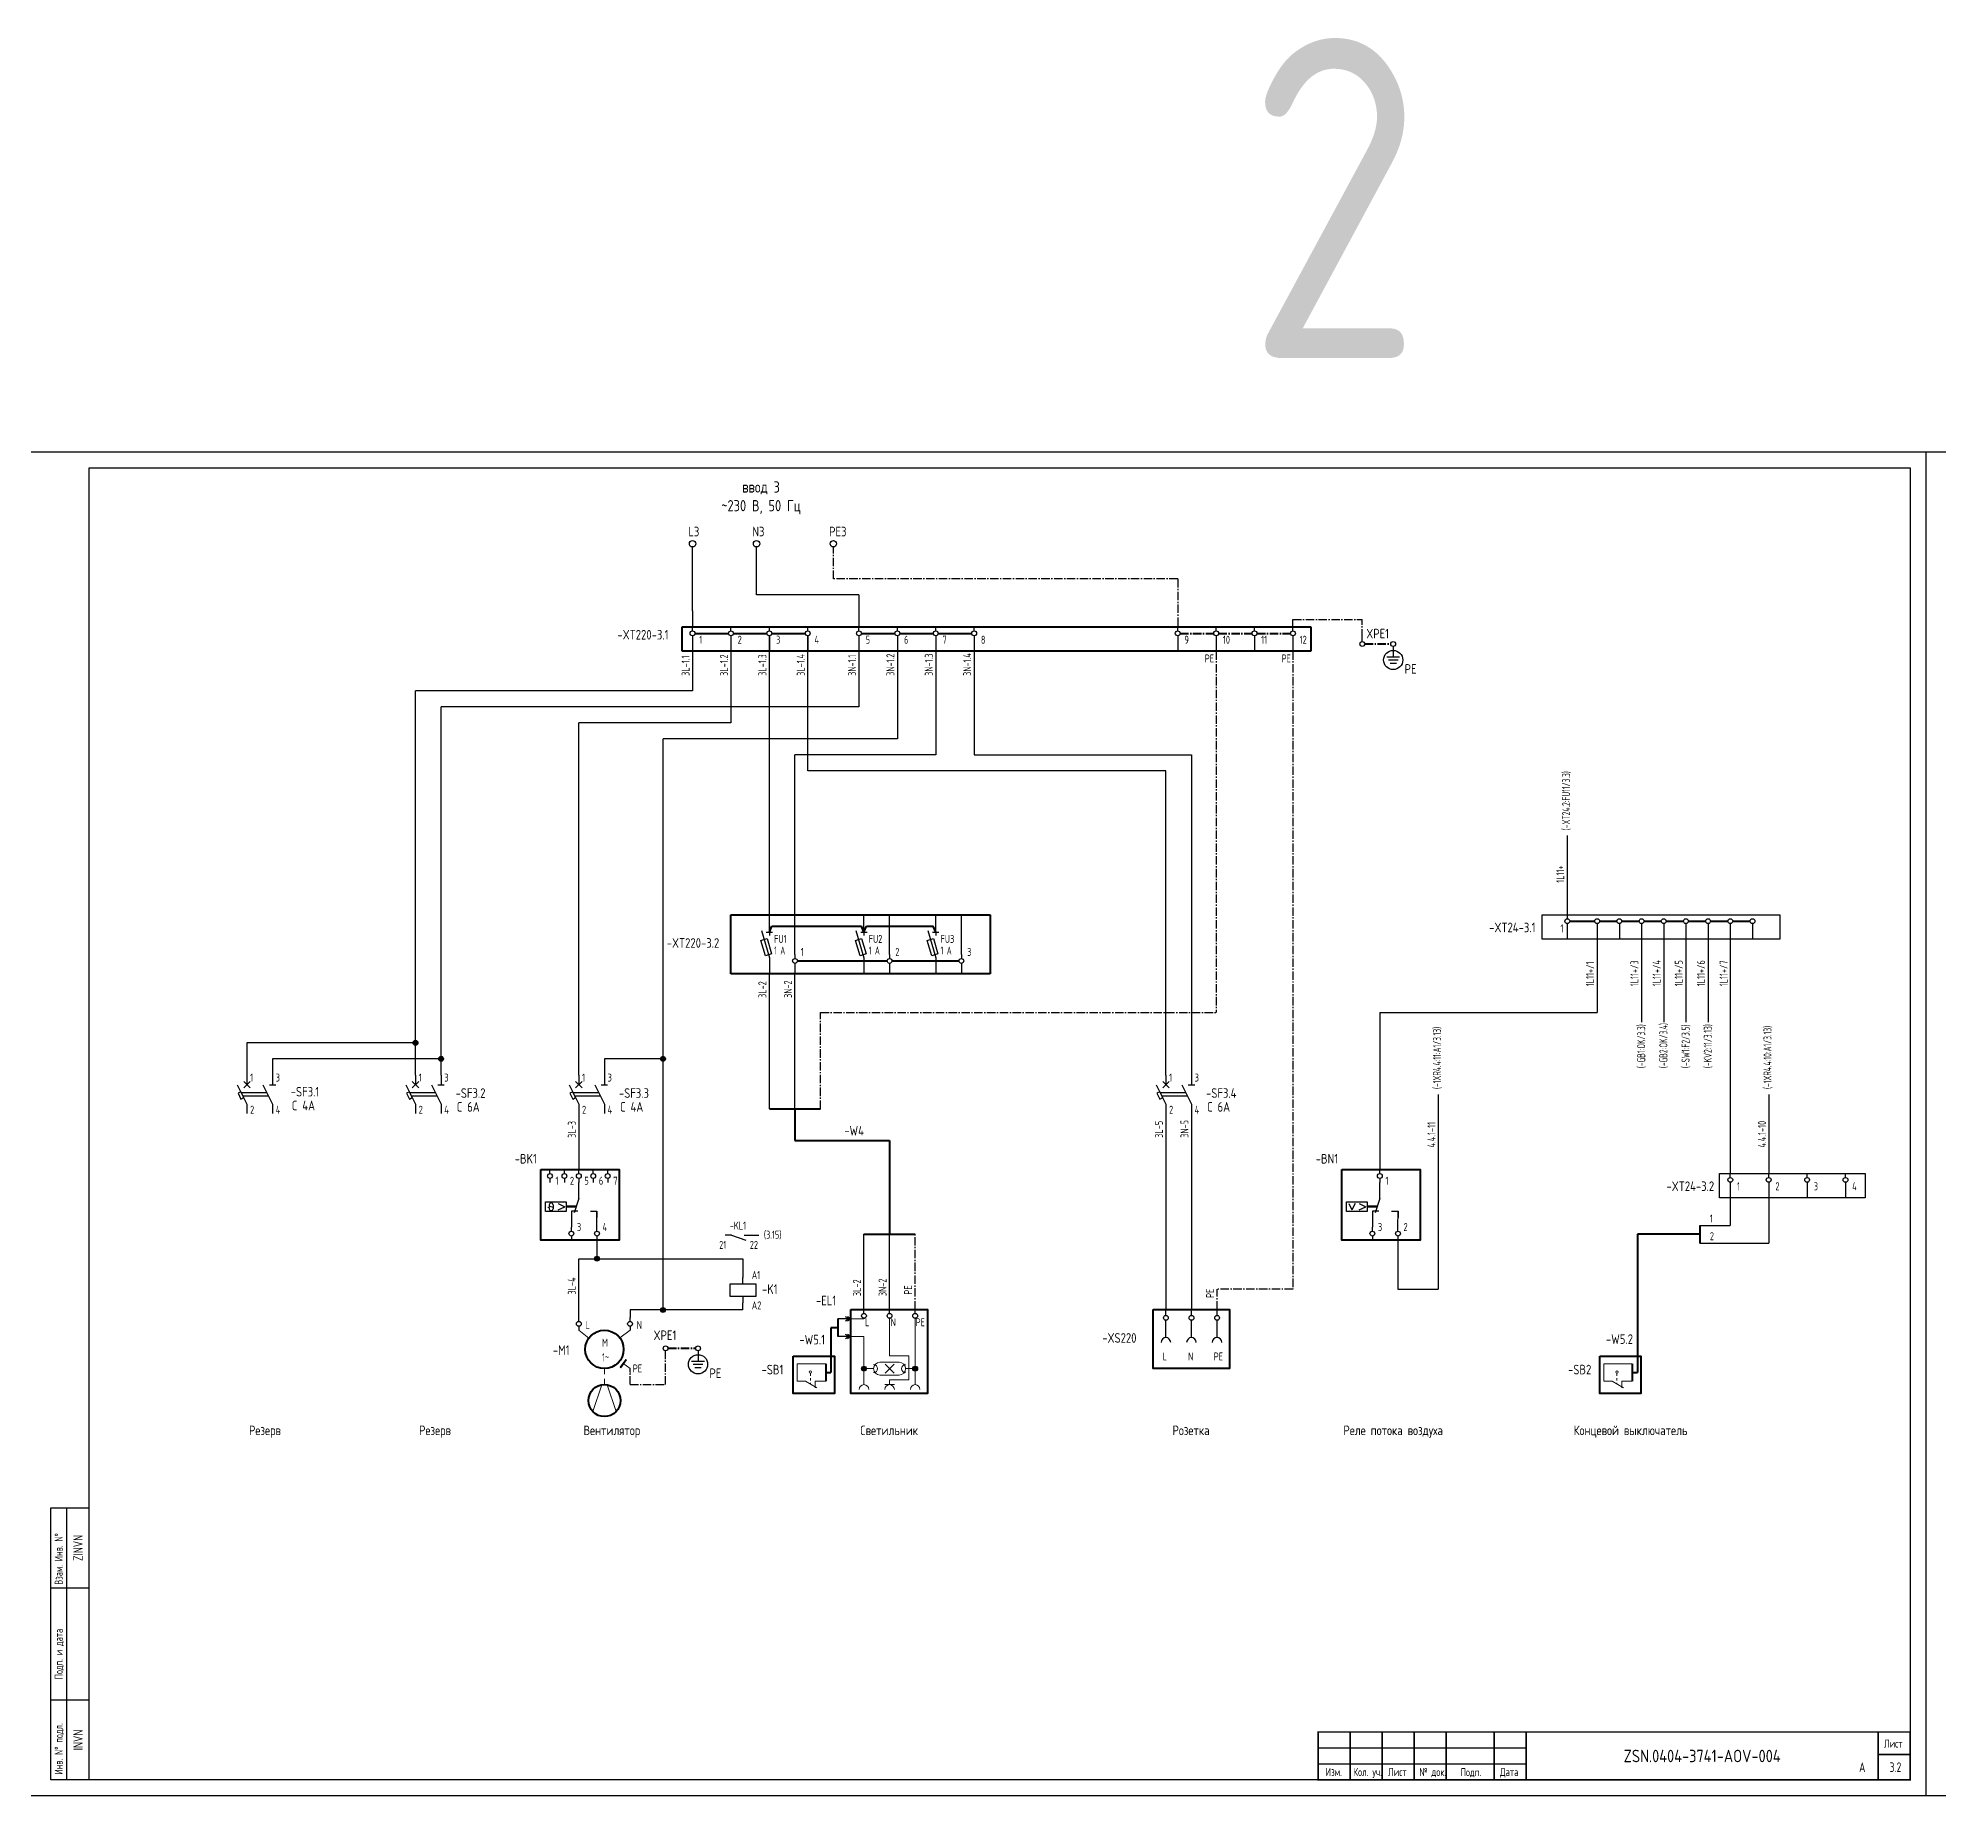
# Model space of a CAD drawing. Header units: millimetres. Extents: x 98 to 20644, y -7467 to -6136.
# Drawn here: x 696 to 1290, y -7467 to -6918 of the extents above; entities that cross this region are included whole.
import ezdxf
from ezdxf.enums import TextEntityAlignment as Align

# ---------------------------------------------------------------- set-up
doc = ezdxf.new("R2010")
doc.units = ezdxf.units.MM
doc.set_wipeout_variables(frame=1)
doc.linetypes.add('EPL_DASHLONGDOT', pattern=[1, 0.66, -0.12, 0.1, -0.12])
doc.layers.add('EPLAN108', color=5, linetype='Continuous', lineweight=30)
for name, color, linetype in [('Временный', 6, 'Continuous'), ('КИА_МАРКИРОВКА', 2, 'Continuous'), ('КИА_НАКЛЕЙКИ', 1, 'Continuous'), ('КИА_РАМКИ-ШТАМПЫ', 7, 'Continuous'), ('ФОРМАТ', 7, 'Continuous')]:
    doc.layers.add(name, color=color, linetype=linetype)
doc.styles.add('GOST 2.304 type A', font='')
doc.styles.add('GOST-A 3-1', font='', dxfattribs={"height": 3})
doc.styles.add('GOSTA-2.5-1', font='', dxfattribs={"width": 0.9, "height": 2.5})
doc.styles.add('ROMAND0-100', font='romand.shx')
doc.styles.add('ROMANS0-60', font='romans.shx', dxfattribs={"width": 0.6})
doc.styles.add('ROMANS0-70', font='romans.shx', dxfattribs={"width": 0.7})
doc.styles.get('GOST 2.304 type A').set_extended_font_data('GOST 2.304 type A')
doc.styles.get('GOST-A 3-1').set_extended_font_data('GOST type A')
doc.styles.get('GOSTA-2.5-1').set_extended_font_data('GOST Type AU')

# ---------------------------------------------------------------- blocks, each defined once
blk = doc.blocks.new('frm6')
at = {"layer": 'ФОРМАТ'}
blk.add_line((-185, 15), (-120, 15), dxfattribs=at)
at = {"layer": 'ФОРМАТ', "const_width": 0.5}
blk.add_lwpolyline([(-185, 15), (-185, 0), (0, 0), (0, 15)], close=True, dxfattribs=at)
for points in [[(-175, 15), (-175, 0)], [(-165, 15), (-165, 0)], [(-155, 15), (-155, 0)], [(-145, 15), (-145, 0)], [(-130, 15), (-130, 0)], [(-120, 15), (-120, 0)], [(-10, 15), (-10, 0)], [(-185, 10), (-120, 10)], [(-10, 8), (0, 8)], [(-185, 5), (-120, 5)]]:
    blk.add_lwpolyline(points, dxfattribs=at)
at = {"layer": 'ФОРМАТ', "style": 'GOSTA-2.5-1', "width": 0.95}
for s, p in [('Лист', (-8.17, 9.36)), ('Изм.', (-182.63, 0.5)), ('Кол. уч.', (-173.96, 0.5)), ('Лист', (-163.13, 0.5)), ('№ док.', (-153.38, 0.5)), ('Подп.', (-140.5, 0.44)), ('Дата', (-128.17, 0.5))]:
    blk.add_text(s, height=2.5, dxfattribs=at).set_placement(p, align=Align.BOTTOM_LEFT)
at = {"layer": 'ФОРМАТ', "flags": 8}
for tag, style, width, p in [('R2', 'ROMANS0-70', 0.7, (-184.4, 10)), ('QTY2', 'ROMANS0-70', 0.65, (-174.28, 10.29)), ('SH2', 'ROMANS0-70', 0.7, (-164.3, 10)), ('ND2', 'ROMANS0-60', 0.6, (-154.34, 10)), ('SIGN2', 'ROMANS0-70', 0.7, (-144.3, 10)), ('DATE2', 'ROMANS0-70', 0.43, (-129.4, 10)), ('R1', 'ROMANS0-70', 0.7, (-184.4, 5)), ('QTY1', 'ROMANS0-70', 0.65, (-174.28, 5.29)), ('SH1', 'ROMANS0-70', 0.7, (-164.3, 5)), ('ND1', 'ROMANS0-60', 0.6, (-154.34, 5)), ('SIGN1', 'ROMANS0-70', 0.7, (-144.3, 5)), ('DATE1', 'ROMANS0-70', 0.43, (-129.4, 5))]:
    blk.add_attdef(tag, text='', height=3, dxfattribs=dict(at, style=style, width=width)).set_placement(p, align=Align.BOTTOM_LEFT)
at = {"layer": 'ФОРМАТ', "style": 'ROMANS0-70', "width": 0.7, "flags": 8}
blk.add_attdef('SH', text='', height=3, dxfattribs=at).set_placement((-5.16, 3.75), align=Align.MIDDLE_CENTER)
blk = doc.blocks.new('A$C089F6265')
at = {"lineweight": 20}
blk.add_hatch(color=256, dxfattribs=at).paths.add_polyline_path([(13.09, 15.29), (14.88, 17.7), (14.68, 17.85), (12.89, 15.44)])
at = {"color": 0}
for p, q in [((0, 29.75), (0, 31)), ((16, 29.75), (16, 31)), ((0, 28.25), (0, 27)), ((16, 28.25), (16, 27))]:
    blk.add_line(p, q, dxfattribs=at)
at = {"lineweight": 20}
for p, q in [((3.15, 24.53), (0, 27)), ((12.8, 24.6), (16, 27)), ((8, 15), (8, 13.24)), ((16, 15), (13.78, 16.65)), ((16, 13), (16, 15)), ((4.36, 1.57), (7.14, 9.93)), ((8, 11.76), (8, 10)), ((11.64, 1.57), (8.86, 9.93))]:
    blk.add_line(p, q, dxfattribs=at)
blk.add_lwpolyline([(12.89, 15.44), (13.09, 15.29), (14.88, 17.7), (14.68, 17.85), (12.89, 15.44)], dxfattribs=at)
at = {"color": 0}
for centre in [(0, 29), (16, 29)]:
    blk.add_circle(centre, 0.75, dxfattribs=at)
at = {"lineweight": 40}
for centre, radius in [((8, 21), 6), ((8, 5), 5)]:
    blk.add_circle(centre, radius, dxfattribs=at)
at = {"style": 'GOSTA-2.5-1', "width": 0.9}
for s, p in [('L', (2.1, 27.38)), ('N', (18.1, 27.38)), ('M', (7.24, 21.82)), ('1~', (7.24, 17.3)), ('PE', (16.88, 13.8))]:
    blk.add_text(s, height=2.5, dxfattribs=at).set_placement(p)
blk = doc.blocks.new('A$C5C167954')
at = {"color": 0}
for p, q in [((0.75, 2.75), (0.75, 4)), ((0.75, 1.25), (0.75, 0))]:
    blk.add_line(p, q, dxfattribs=at)
blk.add_wipeout([(0.75, 2.75), (0.81, 2.75), (0.86, 2.74), (0.92, 2.73), (0.97, 2.72), (1.01, 2.7), (1.04, 2.69), (1.09, 2.67), (1.13, 2.65), (1.21, 2.6), (1.26, 2.55), (1.31, 2.5), (1.38, 2.41), (1.41, 2.35), (1.43, 2.31), (1.46, 2.23), (1.48, 2.18), (1.5, 2.08), (1.5, 2), (1.5, 1.94), (1.49, 1.87), (1.47, 1.8), (1.45, 1.73), (1.43, 1.69), (1.41, 1.64), (1.38, 1.59), (1.34, 1.54), (1.32, 1.51), (1.29, 1.48), (1.25, 1.44), (1.2, 1.4), (1.16, 1.37), (1.11, 1.34), (1.05, 1.31), (0.98, 1.28), (0.91, 1.27), (0.83, 1.25), (0.8, 1.25), (0.75, 1.25), (0.69, 1.25), (0.57, 1.27), (0.5, 1.29), (0.43, 1.32), (0.36, 1.36), (0.28, 1.42), (0.24, 1.45), (0.18, 1.51), (0.13, 1.57), (0.09, 1.64), (0.07, 1.69), (0.04, 1.75), (0.03, 1.79), (0.02, 1.84), (0.01, 1.9), (0, 1.96), (0, 2.02), (0, 2.08), (0.01, 2.13), (0.03, 2.2), (0.04, 2.25), (0.06, 2.3), (0.1, 2.37), (0.13, 2.42), (0.18, 2.49), (0.23, 2.55), (0.29, 2.6), (0.34, 2.63), (0.39, 2.66), (0.44, 2.68), (0.49, 2.7), (0.54, 2.72), (0.62, 2.74), (0.71, 2.75)], dxfattribs=at)
blk.add_circle((0.75, 2), 0.75, dxfattribs=at)
blk = doc.blocks.new('A$C60DA4E48')
for p, q in [((4, 13), (4, 18)), ((4, 13), (2.5, 8.5)), ((3.67, 9), (1.67, 9)), ((7.67, 9), (9.67, 9)), ((9.67, 4), (9.67, 9)), ((9.67, 9), (9.67, 7))]:
    blk.add_line(p, q)
at = {"color": 0}
for p, q in [((-5.26, 10.17), (-5.64, 10.17)), ((-5.23, 11.02), (-5.23, 10.67)), ((-5.23, 10.13), (-5.23, 9.75)), ((-5.19, 10.62), (-3.92, 10.27)), ((-4.07, 11.02), (-4.07, 9.75)), ((-2.41, 11.37), (-0.4, 10.41)), ((-2.41, 9.44), (-0.4, 10.41)), ((3.2, 10.59), (0.03, 10.59)), ((3.08, 10.23), (0.03, 10.23))]:
    blk.add_line(p, q, dxfattribs=at)
at = {"lineweight": 40}
blk.add_lwpolyline([(-7.91, 22), (16.63, 22), (16.63, 0), (-7.91, 0)], close=True, dxfattribs=at)
at = {"color": 0}
blk.add_lwpolyline([(-6.46, 11.9), (0.03, 11.9), (0.03, 8.91), (-6.46, 8.91)], close=True, dxfattribs=at)
for centre, radius, start, end in [((-5.26, 10.13), 0.0374, 0, 90), ((-4.65, 11.02), 0.579, 0, 180), ((-5.17, 10.67), 0.0532, 179.691, 253.58639), ((-4.65, 9.75), 0.579, 180, 0)]:
    blk.add_arc(centre, radius, start, end, dxfattribs=at)
for p in [(-5.78, 18), (-1.26, 18), (3.25, 18), (0.92, 0), (8.92, 0)]:
    blk.add_blockref('A$C5C167954', p)
blk.add_line((1.67, 9), (1.67, 4))
at = {"style": 'GOSTA-2.5-1', "width": 0.9}
for s, p in [('1', (-3.29, 17.27)), ('2', (1.23, 17.27)), ('5', (5.74, 17.27)), ('3', (3.41, 2.81)), ('4', (11.41, 2.81))]:
    blk.add_text(s, height=2.5, dxfattribs=at).set_placement(p)
blk.add_blockref('A$C5C167954', (7.76, 18))
blk.add_text('6', height=2.5, dxfattribs=at).set_placement((10.26, 17.27))
blk.add_blockref('A$C5C167954', (12.28, 18))
blk.add_text('7', height=2.5, dxfattribs=at).set_placement((14.77, 17.27))
blk = doc.blocks.new('A$C2EC3666A')
h = blk.add_hatch(color=7)
h.dxf.hatch_style = 1
edge = h.paths.add_edge_path()
edge.add_arc((0, 0), 0.75, 0, 360)
at = {"color": 0}
blk.add_circle((0, 0), 0.75, dxfattribs=at)
blk = doc.blocks.new('A$C77904139')
at = {"color": 0}
for p, q in [((10.34, 23.33), (9.22, 23.97)), ((10.96, 23.33), (9.83, 23.97)), ((15.01, 25.06), (15.01, 26.31)), ((23.01, 25.06), (23.01, 26.31)), ((31.01, 25.06), (31.01, 26.31)), ((10.34, 23.33), (6.87, 23.33)), ((10.34, 23.33), (9.22, 22.68)), ((10.34, 17.81), (9.22, 18.45)), ((10.96, 23.33), (9.83, 22.68)), ((10.96, 17.81), (9.83, 18.45)), ((15.01, 23.56), (15.01, 23.33)), ((23.01, 23.56), (23.01, 23.33)), ((31.01, 23.56), (31.01, 23.33)), ((10.34, 17.81), (6.87, 17.81)), ((10.34, 17.81), (9.22, 17.17)), ((10.96, 17.81), (9.83, 17.17))]:
    blk.add_line(p, q, dxfattribs=at)
at = {"color": 0, "lineweight": 40}
for p, q in [((6.87, 20.57), (4.69, 20.57)), ((4.69, 20.57), (4.69, 6.62)), ((6.87, 23.33), (6.87, 17.81)), ((3.06, 9.37), (3.06, 3.86)), ((3.06, 6.62), (4.69, 6.62))]:
    blk.add_line(p, q, dxfattribs=at)
at = {"lineweight": 20}
for p, q in [((10.96, 23.33), (15.01, 23.33)), ((23.01, 23.33), (23.01, 11.81)), ((31.01, 23.33), (31.01, 2.81)), ((15.01, 17.81), (10.96, 17.81)), ((15.01, 17.81), (15.01, 2.81)), ((-5.84, 3.86), (-5.84, 9.37)), ((-5.84, 9.37), (3.06, 9.37)), ((-1.71, 6.36), (-1.71, 5.61)), ((18.01, 7.81), (15.01, 7.81)), ((26.01, 9.81), (20.01, 9.81)), ((24.41, 6.41), (21.61, 9.21)), ((24.41, 9.21), (21.61, 6.41)), ((23.01, 11.81), (29.01, 11.81)), ((28.01, 7.81), (31.01, 7.81)), ((29.01, 4.31), (29.01, 11.81)), ((-3.21, 3.86), (-5.84, 3.86)), ((-3.21, 3.86), (0.29, 1.84)), ((-1.71, 4.86), (-1.71, 4.11)), ((-1.71, 3.36), (-1.71, 2.99)), ((-0.21, 1.86), (-0.21, 3.86)), ((3.06, 3.86), (-0.21, 3.86)), ((26.01, 5.81), (20.01, 5.81)), ((21.51, 2.81), (24.51, 2.81)), ((23.01, 4.31), (29.01, 4.31)), ((23.01, 2.81), (23.01, 4.31))]:
    blk.add_line(p, q, dxfattribs=at)
at = {"color": 0, "lineweight": 40}
for points in [[(10.96, 26.31), (34.83, 26.31), (34.83, 0), (10.96, 0)], [(-7.1, 11.74), (5.77, 11.74), (5.77, 0), (-7.1, 0)]]:
    blk.add_lwpolyline(points, close=True, dxfattribs=at)
at = {"color": 0}
for centre in [(15.01, 24.31), (23.01, 24.31), (31.01, 24.31)]:
    blk.add_circle(centre, 0.75, dxfattribs=at)
at = {"lineweight": 20}
blk.add_circle((-1.71, 6.73), 0.375, dxfattribs=at)
for centre, radius, start, end in [((20.01, 7.81), 2, 90, 270), ((18.01, 7.81), 1.25, 270, 90), ((26.01, 7.81), 2, 270, 90), ((28.01, 7.81), 1.25, 90, 270), ((15.01, 1.31), 1.5, 0, 180), ((23.01, 1.31), 1.5, 0, 180), ((31.01, 1.31), 1.5, 0, 180)]:
    blk.add_arc(centre, radius, start, end, dxfattribs=at)
at = {"color": 0}
for p in [(15.01, 7.81), (31.01, 7.81)]:
    blk.add_blockref('A$C2EC3666A', p, dxfattribs=at)
at = {"style": 'GOSTA-2.5-1', "width": 0.9}
for s, p in [('L', (15.36, 21.07)), ('N', (23.36, 21.07)), ('PE', (31.17, 21.07))]:
    blk.add_text(s, height=2.5, dxfattribs=at).set_placement(p)
blk = doc.blocks.new('A$C2D160E4F')
at = {"color": 0}
for p, q in [((1, 6.31), (5, 6.31)), ((3, 9.56), (3, 8.31)), ((3, 8.31), (3, 6.31)), ((1.5, 5.31), (4.5, 5.31)), ((2, 4.31), (4, 4.31))]:
    blk.add_line(p, q, dxfattribs=at)
blk.add_circle((3, 5.31), 3, dxfattribs=at)
at = {"style": 'GOST-A 3-1'}
blk.add_text('PE', height=3, dxfattribs=at).set_placement((6.57, 1))
blk = doc.blocks.new('A$C685B69D8')
at = {"color": 0}
for p, q in [((2, 6.44), (3.91, 7)), ((3.42, 1.64), (2, 6.44)), ((2.15, 9.5), (4.65, 1)), ((3.65, 9), (5.65, 9)), ((3.91, 7), (5.34, 2.21)), ((4.65, 9), (4.65, 8)), ((5.34, 2.21), (3.42, 1.64)), ((4.65, 1), (4.65, 0)), ((12.65, 2), (12.65, 0.75)), ((12.65, -0.75), (12.65, -2))]:
    blk.add_line(p, q, dxfattribs=at)
blk.add_circle((12.65, 0), 0.75, dxfattribs=at)
blk = doc.blocks.new('A$C11D95457')
at = {"lineweight": 25, "ltscale": 4}
for p, q in [((3, 12), (3, 9)), ((11, 12), (11, 9)), ((0, 9), (3, 3)), ((9.25, 6.5), (1.25, 6.5)), ((2, 10), (4, 8)), ((4, 10), (2, 8)), ((8, 9), (11, 3)), ((9.75, 5.5), (1.75, 5.5)), ((3, 3), (3, 0)), ((11, 3), (11, 0))]:
    blk.add_line(p, q, dxfattribs=at)
at = {"lineweight": 25}
blk.add_line((10, 9), (12, 9), dxfattribs=at)
at = {"lineweight": 25, "ltscale": 4}
blk.add_lwpolyline([(1.11, 4.55), (2, 5), (1.11, 6.79), (0.21, 6.34)], close=True, dxfattribs=at)
blk = doc.blocks.new('A$C552B4371')
at = {"color": 0}
for p, q in [((6.07, 16.59), (6.07, 18.45)), ((14.07, 16.59), (14.07, 18.45)), ((22.07, 16.59), (22.07, 18.45)), ((6.07, 9.65), (6.07, 15.09)), ((14.05, 9.65), (14.05, 15.09)), ((22.05, 9.65), (22.05, 15.09))]:
    blk.add_line(p, q, dxfattribs=at)
at = {"color": 0, "lineweight": 40}
blk.add_lwpolyline([(2.07, 18.45), (25.98, 18.45), (25.98, 0), (2.07, 0)], close=True, dxfattribs=at)
at = {"color": 0}
for centre in [(6.07, 15.84), (14.07, 15.84), (22.07, 15.84)]:
    blk.add_circle(centre, 0.75, dxfattribs=at)
for centre in [(6.07, 8.15), (14.05, 8.15), (22.05, 8.15)]:
    blk.add_arc(centre, 1.5, 0, 180, dxfattribs=at)
at = {"style": 'GOSTA-2.5-1', "width": 0.9}
for s, p in [('L', (5.05, 2.5)), ('N', (13.02, 2.5)), ('PE', (21.02, 2.5))]:
    blk.add_text(s, height=2.5, dxfattribs=at).set_placement(p)
blk = doc.blocks.new('A$C5C8D51D3')
at = {"lineweight": 25}
for p, q in [((4, 6), (4, 8)), ((4, 2), (4, 0))]:
    blk.add_line(p, q, dxfattribs=at)
blk.add_lwpolyline([(0, 6), (8, 6), (8, 2), (0, 2)], close=True, dxfattribs=at)

msp = doc.modelspace()

# ---------------------------------------------------------------- linework, layer by layer
for p, q in [((692, -7047.07), (1286, -7047.07)), ((1286, -7047.07), (1880, -7047.07)), ((1286, -7467.07), (1286, -7047.07)), ((712, -7052.07), (1281, -7052.07)), ((712, -7462.07), (712, -7052.07)), ((1281, -7052.07), (1281, -7462.07)), ((1173.86, -7194.45), (1173.86, -7199.32)), ((1183.19, -7194.45), (1183.19, -7199.33)), ((1190.12, -7194.45), (1190.12, -7199.32)), ((1197.06, -7194.45), (1197.06, -7199.32)), ((1203.99, -7194.45), (1203.99, -7199.32)), ((1210.92, -7194.45), (1210.92, -7199.32)), ((1217.86, -7194.45), (1217.86, -7199.32)), ((1224.79, -7194.45), (1224.79, -7199.32)), ((1231.73, -7194.45), (1231.73, -7199.32)), ((1115.29, -7280.34), (1115.29, -7275.34)), ((1115.29, -7280.34), (1113.79, -7284.83)), ((1114.96, -7284.33), (1112.96, -7284.33)), ((1118.96, -7284.33), (1120.96, -7284.33)), ((1120.95, -7289.34), (1120.96, -7284.33)), ((1120.96, -7284.33), (1120.96, -7286.33)), ((700, -7462.07), (700, -7377.07)), ((700, -7377.07), (712, -7377.07)), ((705, -7462.07), (705, -7377.07)), ((700, -7402.07), (712, -7402.07)), ((700, -7437.07), (712, -7437.07)), ((705, -7437.07), (712, -7437.07)), ((712, -7462.07), (700, -7462.07)), ((1281, -7462.07), (712, -7462.07)), ((1286, -7467.07), (692, -7467.07)), ((1880, -7467.07), (1286, -7467.07))]:
    msp.add_line(p, q)
at = {"color": 30, "lineweight": 25, "ltscale": 4}
for p, q in [((900.52, -7096.77), (900.52, -7076.77)), ((900.52, -7096.77), (900.52, -7101.77)), ((900.52, -7109.39), (900.52, -7121.7)), ((924.52, -7136.7), (924.52, -7104.39)), ((813.95, -7241.84), (813.95, -7121.7)), ((900.52, -7121.7), (813.95, -7121.7)), ((864.99, -7241.84), (864.99, -7131.7)), ((912.52, -7131.7), (864.99, -7131.7)), ((924.52, -7191.7), (924.52, -7136.7)), ((1048.43, -7146.7), (936.52, -7146.7)), ((1048.43, -7241.84), (1048.43, -7146.7)), ((924.53, -7252.37), (924.53, -7210.14)), ((813.95, -7231.72), (761.28, -7231.72)), ((864.99, -7253.84), (864.99, -7271.34)), ((1048.43, -7253.84), (1048.43, -7315.04)), ((954.09, -7315.04), (954.09, -7291.55))]:
    msp.add_line(p, q, dxfattribs=at)
at = {"color": 5, "lineweight": 25, "ltscale": 8}
for p, q in [((920.52, -7091.77), (920.52, -7076.77)), ((952.52, -7091.77), (920.52, -7091.77)), ((952.52, -7091.77), (952.52, -7101.77)), ((952.52, -7109.39), (952.52, -7126.7)), ((964.52, -7109.39), (964.52, -7136.7)), ((976.52, -7109.39), (976.52, -7141.7)), ((988.52, -7109.39), (988.52, -7141.7)), ((821.95, -7241.84), (821.95, -7126.7)), ((952.52, -7126.7), (821.95, -7126.7)), ((891.29, -7315.21), (891.29, -7136.7)), ((964.52, -7136.7), (891.29, -7136.7)), ((932.53, -7191.7), (932.53, -7141.7)), ((976.52, -7141.7), (932.53, -7141.7)), ((988.52, -7141.7), (1056.43, -7141.7)), ((1056.43, -7141.7), (1056.43, -7241.84)), ((932.53, -7252.37), (932.53, -7210.14)), ((1056.43, -7253.84), (1056.43, -7315.04)), ((962.09, -7315.04), (962.09, -7291.55)), ((916.25, -7315.21), (880.99, -7315.21)), ((916.25, -7315.21), (916.25, -7313.01))]:
    msp.add_line(p, q, dxfattribs=at)
at = {"color": 3, "linetype": 'EPL_DASHLONGDOT', "lineweight": 25, "ltscale": 4}
for p, q in [((944.52, -7086.77), (944.52, -7076.77)), ((1052.13, -7086.77), (944.52, -7086.77)), ((1109.8, -7105.09), (1109.8, -7099.44)), ((1064.13, -7109.39), (1064.13, -7222.23)), ((1088.13, -7109.39), (1088.13, -7308.73)), ((940.53, -7252.37), (940.53, -7222.23)), ((940.53, -7222.23), (1064.13, -7222.23)), ((970.09, -7315.04), (970.09, -7291.55)), ((1064.43, -7315.04), (1064.43, -7308.73)), ((1088.13, -7308.73), (1064.43, -7308.73)), ((892.1, -7338.53), (892.1, -7327.93)), ((880.99, -7338.53), (880.99, -7333.52)), ((880.99, -7338.53), (892.1, -7338.53))]:
    msp.add_line(p, q, dxfattribs=at)
at = {"color": 30, "lineweight": 40, "ltscale": 4}
for p, q in [((901.27, -7103.77), (911.77, -7103.77)), ((913.27, -7103.77), (923.77, -7103.77)), ((925.27, -7103.77), (935.77, -7103.77)), ((924.52, -7197.14), (925.29, -7195.31)), ((925.29, -7195.31), (953.32, -7195.31)), ((954.08, -7197.14), (953.32, -7195.31)), ((954.08, -7197.14), (954.85, -7195.31)), ((954.85, -7195.31), (975.76, -7195.31)), ((976.52, -7197.14), (975.76, -7195.31))]:
    msp.add_line(p, q, dxfattribs=at)
at = {"color": 5, "lineweight": 40, "ltscale": 8}
for p, q in [((953.27, -7103.77), (963.77, -7103.77)), ((965.27, -7103.77), (975.77, -7103.77)), ((977.27, -7103.77), (987.77, -7103.77))]:
    msp.add_line(p, q, dxfattribs=at)
at = {"color": 3, "linetype": 'EPL_DASHLONGDOT', "lineweight": 40, "ltscale": 4}
for p, q in [((1052.88, -7103.77), (1063.38, -7103.77)), ((1110.55, -7107.09), (1118.71, -7107.09)), ((892.85, -7327.18), (901.49, -7327.18))]:
    msp.add_line(p, q, dxfattribs=at)
at = {"color": 0, "lineweight": 40}
for p, q in [((1093.76, -7101.77), (1093.76, -7109.39)), ((1093.76, -7109.39), (897.25, -7109.39)), ((912.52, -7191.7), (993.52, -7191.7)), ((912.52, -7210.14), (912.52, -7191.7)), ((993.52, -7191.7), (993.52, -7210.14)), ((993.52, -7210.14), (912.52, -7210.14)), ((962.09, -7262.22), (962.09, -7291.55)), ((1215.31, -7291.55), (1195.78, -7291.55)), ((1195.78, -7291.55), (1195.78, -7334.73)), ((1215.31, -7288.8), (1215.31, -7294.31)), ((1194.14, -7331.98), (1194.14, -7337.49)), ((1194.14, -7334.73), (1195.78, -7334.73))]:
    msp.add_line(p, q, dxfattribs=at)
at = {"color": 0}
for p, q in [((1109.8, -7106.34), (1109.8, -7105.09)), ((924.52, -7197.14), (924.52, -7191.7)), ((932.53, -7204.14), (932.53, -7191.7)), ((954.08, -7197.14), (954.08, -7191.7)), ((962.09, -7204.14), (962.09, -7191.7)), ((976.52, -7197.14), (976.52, -7191.7)), ((984.53, -7204.14), (984.53, -7191.7)), ((924.53, -7206.14), (924.53, -7210.14)), ((932.53, -7208.14), (932.53, -7210.14)), ((954.09, -7206.14), (954.09, -7210.14)), ((962.09, -7208.14), (962.09, -7210.14)), ((976.53, -7206.14), (976.53, -7210.14)), ((984.53, -7208.14), (984.53, -7210.14)), ((1105.6, -7281.88), (1106.56, -7283.89)), ((1107.53, -7281.88), (1106.56, -7283.89)), ((1108.87, -7281.96), (1110.89, -7282.93)), ((1108.87, -7283.89), (1110.89, -7282.93)), ((1114.48, -7282.75), (1111.31, -7282.75)), ((1114.36, -7283.11), (1111.31, -7283.11)), ((1215.31, -7294.31), (1236.79, -7294.31)), ((1120.95, -7308.73), (1133.51, -7308.73))]:
    msp.add_line(p, q, dxfattribs=at)
at = {"color": 1}
for p, q in [((1173.86, -7166.98), (1173.86, -7192.95)), ((1183.19, -7199.33), (1183.19, -7222.23)), ((1197.06, -7199.33), (1197.06, -7225.3)), ((1203.99, -7199.33), (1203.99, -7225.3)), ((1210.92, -7199.32), (1210.92, -7225.29)), ((1217.86, -7199.32), (1217.86, -7225.29)), ((1224.79, -7199.33), (1224.79, -7262.22)), ((1115.29, -7222.23), (1183.19, -7222.23)), ((1224.79, -7280.19), (1224.79, -7288.8)), ((1215.31, -7288.8), (1224.79, -7288.8))]:
    msp.add_line(p, q, dxfattribs=at)
at = {"lineweight": 40, "ltscale": 4}
for p, q in [((1174.61, -7193.7), (1182.44, -7193.7)), ((1183.94, -7193.7), (1189.37, -7193.7)), ((1190.87, -7193.7), (1196.31, -7193.7)), ((1197.81, -7193.7), (1203.24, -7193.7)), ((1204.74, -7193.7), (1210.17, -7193.7)), ((1211.67, -7193.7), (1217.11, -7193.7)), ((1218.61, -7193.7), (1224.04, -7193.7)), ((1225.54, -7193.7), (1230.98, -7193.7))]:
    msp.add_line(p, q, dxfattribs=at)
at = {"color": 5, "linetype": 'Continuous', "lineweight": 40, "ltscale": 8}
for p, q in [((933.28, -7206.14), (961.34, -7206.14)), ((962.84, -7206.14), (983.78, -7206.14))]:
    msp.add_line(p, q, dxfattribs=at)
at = {"color": 30}
msp.add_line((761.28, -7231.72), (761.28, -7241.84), dxfattribs=at)
at = {"color": 5, "lineweight": 25, "ltscale": 4}
for p, q in [((821.95, -7236.72), (769.28, -7236.72)), ((891.29, -7236.72), (872.99, -7236.72))]:
    msp.add_line(p, q, dxfattribs=at)
at = {"color": 5}
for p, q in [((769.28, -7236.72), (769.28, -7241.84)), ((872.99, -7236.72), (872.99, -7241.84)), ((880.99, -7315.21), (880.99, -7317.52))]:
    msp.add_line(p, q, dxfattribs=at)
at = {"lineweight": 40}
for p, q in [((924.53, -7252.37), (940.53, -7252.37)), ((932.53, -7252.37), (932.53, -7262.22)), ((932.53, -7262.22), (962.09, -7262.22)), ((954.09, -7291.55), (970.09, -7291.55))]:
    msp.add_line(p, q, dxfattribs=at)
at = {"color": 0, "lineweight": -2}
for p, q in [((1133.51, -7247.84), (1133.51, -7308.73)), ((1236.79, -7280.19), (1236.79, -7294.31))]:
    msp.add_line(p, q, dxfattribs=at)
at = {"lineweight": 25}
for p, q in [((912.69, -7291.85), (910.69, -7291.85)), ((912.69, -7291.85), (917.19, -7293.35)), ((916.69, -7291.85), (918.69, -7291.85)), ((918.69, -7291.85), (921.21, -7291.85))]:
    msp.add_line(p, q, dxfattribs=at)
at = {"color": 30, "linetype": 'Continuous', "lineweight": 25, "ltscale": 4}
for p, q in [((864.99, -7317.52), (864.99, -7299.17)), ((864.99, -7299.17), (916.25, -7299.17)), ((916.25, -7299.17), (916.25, -7305.01))]:
    msp.add_line(p, q, dxfattribs=at)
at = {"lineweight": 20}
for p, q in [((1185.25, -7337.49), (1185.25, -7331.98)), ((1185.25, -7331.98), (1194.14, -7331.98)), ((1189.38, -7334.99), (1189.38, -7335.74)), ((1187.88, -7337.49), (1185.25, -7337.49)), ((1187.88, -7337.49), (1191.38, -7339.51)), ((1189.38, -7336.49), (1189.38, -7337.24)), ((1189.38, -7337.99), (1189.38, -7338.36)), ((1190.88, -7339.49), (1190.88, -7337.49)), ((1194.14, -7337.49), (1190.88, -7337.49))]:
    msp.add_line(p, q, dxfattribs=at)
msp.add_lwpolyline([(1166.02, -7191.7), (1240.27, -7191.7), (1240.27, -7199.32), (1166.02, -7199.32)], close=True)
at = {"lineweight": 40}
msp.add_lwpolyline([(1103.38, -7271.34), (1127.92, -7271.34), (1127.92, -7293.34), (1103.38, -7293.34)], close=True, dxfattribs=at)
at = {"color": 0}
msp.add_lwpolyline([(1104.82, -7281.43), (1111.31, -7281.43), (1111.31, -7284.42), (1104.82, -7284.42)], close=True, dxfattribs=at)
at = {"color": 0, "lineweight": 40}
msp.add_lwpolyline([(1183.98, -7329.61), (1196.86, -7329.61), (1196.86, -7341.35), (1183.98, -7341.35)], close=True, dxfattribs=at)
at = {"color": 7, "linetype": 'Continuous', "lineweight": 25, "ltscale": 4}
for centre in [(900.52, -7075.77), (920.52, -7075.77), (944.52, -7075.77)]:
    msp.add_circle(centre, 1, dxfattribs=at)
at = {"color": 0}
for centre in [(1109.8, -7107.09), (1119.46, -7107.09), (892.1, -7327.18), (902.24, -7327.18)]:
    msp.add_circle(centre, 0.75, dxfattribs=at)
for centre in [(1173.86, -7193.7), (1183.19, -7193.7), (1190.12, -7193.7), (1197.06, -7193.7), (1203.99, -7193.7), (1210.92, -7193.7), (1217.86, -7193.7), (1224.79, -7193.7), (1231.73, -7193.7)]:
    msp.add_circle(centre, 0.75)
at = {"lineweight": 20}
msp.add_circle((1189.38, -7334.62), 0.375, dxfattribs=at)

# ---------------------------------------------------------------- block references
at = {"color": 0}
for name, p in [('A$C2D160E4F', (1116.46, -7117.4)), ('A$C685B69D8', (919.88, -7206.14)), ('A$C685B69D8', (949.44, -7206.14)), ('A$C685B69D8', (971.88, -7206.14)), ('A$C2EC3666A', (813.95, -7231.72)), ('A$C2EC3666A', (821.95, -7236.72)), ('A$C2EC3666A', (891.29, -7236.72)), ('A$C11D95457', (758.28, -7253.84)), ('A$C11D95457', (810.95, -7253.84)), ('A$C11D95457', (861.99, -7253.84)), ('A$C11D95457', (1045.43, -7253.84)), ('A$C5C167954', (1224.04, -7276.56)), ('A$C5C167954', (1236.04, -7276.56)), ('A$C5C167954', (1248.04, -7276.56)), ('A$C5C167954', (1260.04, -7276.56)), ('A$C2EC3666A', (870.66, -7299.17)), ('A$C5C8D51D3', (912.25, -7313.01)), ('A$C089F6265', (864.99, -7348.52)), ('A$C2EC3666A', (891.29, -7315.21)), ('A$C77904139', (939.07, -7341.35)), ('A$C552B4371', (1042.36, -7333.49)), ('A$C2D160E4F', (899.24, -7337.48))]:
    msp.add_blockref(name, p, dxfattribs=at)
at = {"layer": 'КИА_РАМКИ-ШТАМПЫ'}
ref = msp.add_blockref('frm6', (1281, -7462.07), dxfattribs=at)
ref.add_attrib('TITLE', 'ZSN.0404-3741-AOV-004', dxfattribs={"layer": '0', "height": 3.9, "style": 'ROMAND0-100', "width": 0.8, "flags": 8}).set_placement((1216, -7454.57), align=Align.MIDDLE_CENTER)
ref.add_attrib('SH', '3.2', dxfattribs={"layer": '0', "height": 3, "style": 'ROMANS0-70', "width": 0.7, "flags": 8}).set_placement((1276.4, -7458.07), align=Align.MIDDLE_CENTER)
ref.add_attrib('REV', 'А', dxfattribs={"layer": '0', "height": 3, "style": 'ROMANS0-70', "width": 0.7, "flags": 8}).set_placement((1266.03, -7458.09), align=Align.MIDDLE_CENTER)

# ---------------------------------------------------------------- texts
at = {"style": 'GOST-A 3-1'}
for s, height, p in [('2', 100, (1073.67, -7017.74)), ('L3', 3, (899.21, -7073.46)), ('N3', 3, (919.21, -7073.46)), ('PE3', 3, (943.21, -7073.46)), ('Резерв', 3, (761.93, -7354.32)), ('Резерв', 3, (815.07, -7354.32)), ('Вентилятор', 3, (866.46, -7354.32)), ('Светильник', 3, (952.98, -7354.32)), ('Розетка', 3, (1050.49, -7354.32)), ('Реле потока воздуха ', 3, (1103.89, -7354.32)), ('Концевой выключатель', 3, (1175.83, -7354.32))]:
    msp.add_text(s, height=height, dxfattribs=at).set_placement(p)
at = {"style": 'GOSTA-2.5-1'}
for s, width, p in [('FU1', 0.9, (926.02, -7200.5)), ('FU2', 0.9, (955.58, -7200.5)), ('FU3', 0.9, (978.02, -7200.5)), ('1', 0.9, (1171.74, -7197.22)), ('1 A', 0.7, (926.02, -7204.13)), ('1', 0.9, (934.33, -7204.57)), ('1 A', 0.7, (955.58, -7204.13)), ('2', 0.9, (963.89, -7204.57)), ('1 A', 0.7, (978.02, -7204.13)), ('3', 0.9, (986.33, -7204.57)), ('1', 0.9, (762.28, -7243.84)), ('3', 0.9, (770.28, -7243.84)), ('1', 0.9, (814.95, -7243.84)), ('3', 0.9, (822.95, -7243.84)), ('1', 0.9, (865.99, -7243.84)), ('3', 0.9, (873.99, -7243.84)), ('1', 0.9, (1049.43, -7243.84)), ('3', 0.9, (1057.43, -7243.84)), ('2', 0.9, (762.28, -7253.88)), ('4', 0.9, (770.28, -7253.88)), ('2', 0.9, (814.95, -7253.88)), ('4', 0.9, (822.95, -7253.88)), ('2', 0.9, (865.99, -7253.88)), ('4', 0.9, (873.99, -7253.88)), ('2', 0.9, (1049.43, -7253.88)), ('4', 0.9, (1057.43, -7253.88)), ('-KL1', 0.9, (912.15, -7290.09)), ('1', 0.9, (1218.41, -7287.88)), ('21', 0.9, (908.85, -7296.11)), ('22', 0.9, (918.41, -7296.11)), ('(3.15)', 0.8, (922.8, -7292.93)), ('2', 0.9, (1218.41, -7293.39)), ('A1', 0.9, (919.04, -7305.53)), ('A2', 0.9, (919.04, -7315.03))]:
    msp.add_text(s, height=2.5, dxfattribs=dict(at, width=width)).set_placement(p)
at = {"color": 7, "style": 'GOST-A 3-1'}
for s, p in [('C 4A', (775.3, -7252.82)), ('C 6A', (826.82, -7253.24)), ('C 4A', (877.86, -7253.24)), ('C 6A', (1061.3, -7253.24))]:
    msp.add_text(s, height=3, dxfattribs=at).set_placement(p)
at = {"color": 2, "style": 'GOST-A 3-1'}
msp.add_text('-K1', height=3, dxfattribs=at).set_placement((922.24, -7310.2))
at = {"style": 'GOSTA-2.5-1', "width": 0.9}
msp.add_text('PE', height=2.5, rotation=90, dxfattribs=at).set_placement((1063.49, -7311.44))
at = {"style": 'ROMANS0-70', "width": 0.7}
for s, p in [('Взам. Инв. N%%d', (704.46, -7401.07)), ('Подп. и дата', (704.46, -7430.6)), ('Инв. N%%d подл.', (704.46, -7460.37))]:
    msp.add_text(s, height=2.5, rotation=90, dxfattribs=at).set_placement(p, align=Align.BOTTOM_LEFT)
at = {"style": 'ROMANS0-70', "width": 0.7, "flags": 12}
for tag, p in [('ZINVN', (708.5, -7389.57)), ('INVN', (708.5, -7449.57))]:
    msp.add_attdef(tag, text='', height=3, rotation=90, dxfattribs=at).set_placement(p, align=Align.MIDDLE_CENTER)
at = {"layer": 'EPLAN108', "color": 7, "insert": (921.93, -7061.43), "char_height": 3.5, "attachment_point": 5, "style": 'GOST 2.304 type A'}
msp.add_mtext('ввод 3 \\P~230 B, 50 Гц', dxfattribs=at)
at = {"layer": 'Временный', "style": 'GOSTA-2.5-1', "width": 0.7}
for s, p in [('(-XT24.2:FU11/3.3)', (1174.73, -7165.31)), ('(-GB1:OK/3.3)', (1198.2, -7239.64)), ('(-GB2:OK/3.4)', (1205.13, -7239.64)), ('(-SW1:F2/3.5)', (1212.07, -7239.64)), ('(-KV2:11/3.13)', (1219, -7239.64)), ('(-1XR4.4:11:A1/3.13)', (1134.38, -7246.17)), ('(-1XR4.4:10:A1/3.13)', (1237.66, -7246.17))]:
    msp.add_text(s, height=2.5, rotation=90, dxfattribs=at).set_placement(p)
at = {"layer": 'КИА_МАРКИРОВКА', "style": 'GOSTA-2.5-1', "width": 0.9}
for s, p in [('3L-1.1', (899.59, -7117.07)), ('3L-1.2', (911.59, -7117.07)), ('3L-1.3', (923.59, -7117.07)), ('3L-1.4', (935.59, -7117.07)), ('3N-1.1', (951.59, -7117.07)), ('3N-1.2', (963.59, -7117.07)), ('3N-1.3', (975.59, -7117.07)), ('3N-1.4', (987.59, -7117.07)), ('1L11+', (1172.89, -7181.71)), ('1L11+/1', (1182.22, -7214.06)), ('1L11+/3', (1196.08, -7214.07)), ('1L11+/4', (1203.02, -7214.07)), ('1L11+/5', (1209.95, -7214.06)), ('1L11+/6', (1216.88, -7214.06)), ('1L11+/7', (1223.95, -7214.07)), ('3L-2', (923.58, -7217.71)), ('3N-2', (931.58, -7217.71)), ('3L-3', (864.05, -7261.41)), ('3L-5', (1047.49, -7261.41)), ('3N-5', (1055.49, -7261.41)), ('4.4.1-11', (1132.66, -7264.45)), ('4.4.1-10', (1235.94, -7264.45)), ('3L-4', (864.05, -7310.38)), ('3L-2', (953.14, -7310.87)), ('3N-2', (961.14, -7310.87)), ('PE', (969.14, -7310.38))]:
    msp.add_text(s, height=2.5, rotation=90, dxfattribs=at).set_placement(p)
for p in [(1060.59, -7112.87), (1084.59, -7112.87)]:
    msp.add_text('PE', height=2.5, dxfattribs=at).set_placement(p)
at = {"layer": 'КИА_МАРКИРОВКА', "style": 'GOST-A 3-1'}
for s, p in [('-W4', (947.92, -7260.68)), ('-W5.1', (933.9, -7325.96)), ('-W5.2', (1185.92, -7325.8))]:
    msp.add_text(s, height=3, dxfattribs=at).set_placement(p)
at = {"layer": 'КИА_НАКЛЕЙКИ', "style": 'GOST-A 3-1'}
for s, p in [('-XT220-3.1', (877.05, -7105.7)), ('XPE1', (1111.05, -7105.36)), ('-XT220-3.2', (892.47, -7202.02)), ('-XT24-3.1', (1149.45, -7197.17)), ('-SF3.1', (774.96, -7248.5)), ('-SF3.2', (826.47, -7248.92)), ('-SF3.3', (877.51, -7248.92)), ('-SF3.4', (1060.96, -7248.92)), ('-BN1', (1095.25, -7269.45)), ('-XT24-3.2', (1204.85, -7278.03)), ('-EL1', (939.09, -7313.75)), ('XPE1', (888.34, -7324.61)), ('-XS220', (1028.55, -7325.44)), ('-M1', (856.87, -7329.25)), ('-SB1', (922.08, -7335.33)), ('-SB2', (1174.09, -7335.33))]:
    msp.add_text(s, height=3, dxfattribs=at).set_placement(p)

# ---------------------------------------------------------------- next in the draw order: linework, layer by layer
at = {"color": 0, "lineweight": -2}
msp.add_line((1236.79, -7247.84), (1236.79, -7272.56), dxfattribs=at)
at = {"color": 1}
msp.add_line((1224.79, -7262.22), (1224.79, -7272.56), dxfattribs=at)
at = {"color": 0}
for p, q in [((1224.79, -7276.56), (1224.79, -7280.19)), ((1236.79, -7276.56), (1236.79, -7280.19)), ((1248.79, -7276.56), (1248.79, -7280.19)), ((1260.79, -7276.56), (1260.79, -7280.19))]:
    msp.add_line(p, q, dxfattribs=at)
msp.add_lwpolyline([(1221.42, -7272.56), (1266.98, -7272.56), (1266.98, -7280.19), (1221.42, -7280.19)], close=True)

# ---------------------------------------------------------------- next in the draw order: block references
for name, p in [('A$C5C167954', (899.77, -7105.77)), ('A$C5C167954', (911.77, -7105.77)), ('A$C5C167954', (923.77, -7105.77)), ('A$C5C167954', (935.77, -7105.77)), ('A$C5C167954', (951.77, -7105.77)), ('A$C5C167954', (963.77, -7105.77)), ('A$C5C167954', (975.77, -7105.77)), ('A$C5C167954', (987.77, -7105.77)), ('A$C5C167954', (1051.38, -7105.77)), ('A$C5C167954', (1063.38, -7105.77)), ('A$C60DA4E48', (860.99, -7293.34))]:
    msp.add_blockref(name, p, dxfattribs=at)
for p in [(1114.54, -7275.34), (1112.2, -7293.34), (1120.2, -7293.34)]:
    msp.add_blockref('A$C5C167954', p)

# ---------------------------------------------------------------- next in the draw order: texts
at = {"style": 'GOSTA-2.5-1', "width": 0.9}
for s, p in [('1', (1226.89, -7277.8)), ('2', (1238.89, -7277.8)), ('3', (1250.89, -7277.8)), ('4', (1262.89, -7277.8))]:
    msp.add_text(s, height=2.5, dxfattribs=at).set_placement(p)

# ---------------------------------------------------------------- next in the draw order: linework, layer by layer
at = {"color": 3, "linetype": 'EPL_DASHLONGDOT', "lineweight": 25, "ltscale": 4}
msp.add_line((1052.13, -7086.77), (1052.13, -7101.77), dxfattribs=at)
at = {"color": 0, "lineweight": 40}
for p, q in [((897.25, -7101.77), (1093.76, -7101.77)), ((897.25, -7109.39), (897.25, -7101.77))]:
    msp.add_line(p, q, dxfattribs=at)
at = {"color": 3, "linetype": 'EPL_DASHLONGDOT', "lineweight": 40, "ltscale": 4}
msp.add_line((1064.88, -7103.77), (1075.38, -7103.77), dxfattribs=at)
at = {"color": 0}
for p, q in [((900.52, -7105.77), (900.52, -7109.39)), ((912.52, -7105.77), (912.52, -7109.39)), ((924.52, -7105.77), (924.52, -7109.39)), ((936.52, -7105.77), (936.52, -7109.39)), ((952.52, -7105.77), (952.52, -7109.39)), ((964.52, -7105.77), (964.52, -7109.39)), ((976.52, -7105.77), (976.52, -7109.39)), ((988.52, -7105.77), (988.52, -7109.39)), ((1052.13, -7105.77), (1052.13, -7109.39)), ((1064.13, -7105.77), (1064.13, -7109.39))]:
    msp.add_line(p, q, dxfattribs=at)
at = {"color": 30, "lineweight": 25, "ltscale": 4}
for p, q in [((912.52, -7104.39), (912.52, -7131.7)), ((936.52, -7146.7), (936.52, -7104.39))]:
    msp.add_line(p, q, dxfattribs=at)
at = {"color": 1}
msp.add_line((1115.29, -7222.23), (1115.29, -7271.34), dxfattribs=at)
msp.add_line((1112.96, -7284.33), (1112.95, -7289.34))
at = {"color": 30, "linetype": 'Continuous', "lineweight": 25, "ltscale": 4}
msp.add_line((870.66, -7293.34), (870.66, -7299.17), dxfattribs=at)
at = {"color": 0, "lineweight": -2}
msp.add_line((1120.95, -7293.34), (1120.95, -7308.73), dxfattribs=at)

# ---------------------------------------------------------------- next in the draw order: texts
at = {"style": 'GOSTA-2.5-1', "width": 0.9}
for s, p in [('1', (902.62, -7107.01)), ('2', (914.62, -7107.01)), ('3', (926.62, -7107.01)), ('4', (938.62, -7107.01)), ('5', (954.62, -7107.01)), ('6', (966.62, -7107.01)), ('7', (978.62, -7107.01)), ('8', (990.62, -7107.01)), ('9', (1054.23, -7107.01)), ('10', (1066.23, -7107.01)), ('1', (1117.03, -7276.07)), ('3', (1114.69, -7290.52)), ('2', (1122.69, -7290.52))]:
    msp.add_text(s, height=2.5, dxfattribs=at).set_placement(p)
at = {"layer": 'КИА_НАКЛЕЙКИ', "style": 'GOST-A 3-1'}
msp.add_text('-BK1', height=3, dxfattribs=at).set_placement((844.96, -7269.45))

# ---------------------------------------------------------------- next in the draw order: block references
at = {"color": 0}
msp.add_blockref('A$C5C167954', (1075.38, -7105.77), dxfattribs=at)

# ---------------------------------------------------------------- next in the draw order: linework, layer by layer
at = {"color": 3, "linetype": 'EPL_DASHLONGDOT', "lineweight": 40, "ltscale": 4}
msp.add_line((1076.88, -7103.77), (1087.38, -7103.77), dxfattribs=at)
at = {"color": 0}
msp.add_line((1076.13, -7105.77), (1076.13, -7109.39), dxfattribs=at)

# ---------------------------------------------------------------- next in the draw order: texts
at = {"style": 'GOSTA-2.5-1', "width": 0.9}
msp.add_text('11', height=2.5, dxfattribs=at).set_placement((1078.22, -7107.01))

# ---------------------------------------------------------------- next in the draw order: block references
at = {"color": 0}
msp.add_blockref('A$C5C167954', (1087.38, -7105.77), dxfattribs=at)

# ---------------------------------------------------------------- next in the draw order: linework, layer by layer
at = {"color": 3, "linetype": 'EPL_DASHLONGDOT', "lineweight": 25, "ltscale": 4}
for p, q in [((1088.13, -7101.77), (1088.13, -7099.44)), ((1088.13, -7099.44), (1109.8, -7099.44))]:
    msp.add_line(p, q, dxfattribs=at)
at = {"color": 0}
msp.add_line((1088.13, -7105.77), (1088.13, -7109.39), dxfattribs=at)

# ---------------------------------------------------------------- next in the draw order: texts
at = {"style": 'GOSTA-2.5-1', "width": 0.9}
msp.add_text('12', height=2.5, dxfattribs=at).set_placement((1090.22, -7107.01))

doc.saveas('drawing.dxf')
